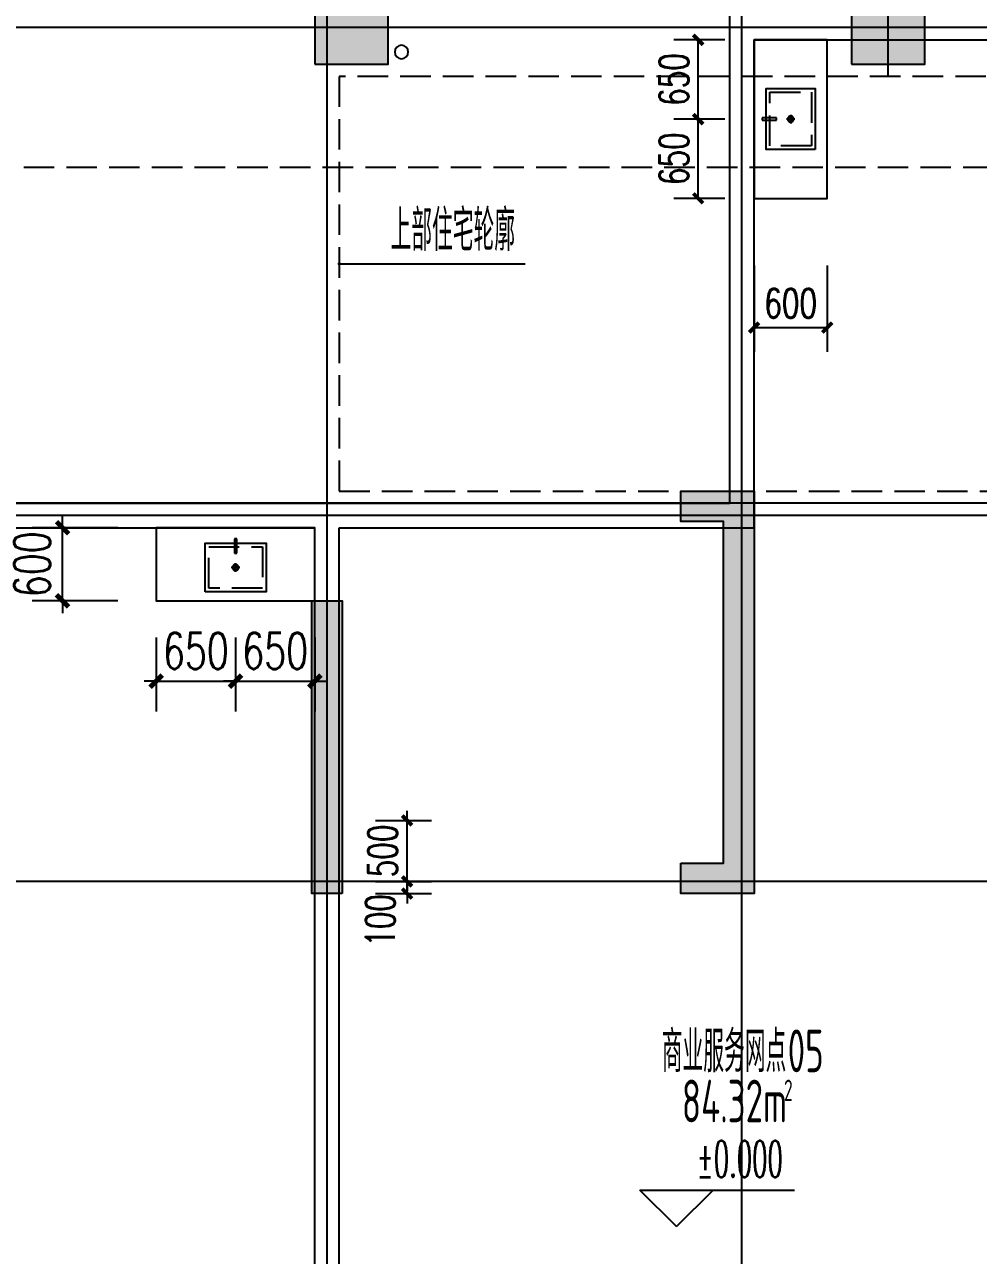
# Model space of a CAD drawing. Extents: x -59851 to 653804, y -249523 to 437614.
# Drawn here: x -39793 to -31975, y 199722 to 209813 of the extents above; entities that cross this region are included whole.
import ezdxf

# ---------------------------------------------------------------- set-up
doc = ezdxf.new("R2010")
doc.units = 0
doc.header["$LTSCALE"] = 1000
doc.header["$MEASUREMENT"] = 0
doc.linetypes.add('DASH', pattern=[0.35, 0.25, -0.1])
for name, color, linetype in [('_S-YS(雨水管)', 3, 'Continuous'), ('A-Lvtry（卫生间）', 5, 'Continuous'), ('A-ROOF', 7, 'Continuous'), ('A-第三道尺寸线', 105, 'Continuous'), ('DIM_ELEV', 3, 'Continuous'), ('DIM_LEAD', 3, 'Continuous'), ('DIM_SYMB', 3, 'Continuous'), ('DOTE', 16, 'Continuous'), ('LVTRY', 5, 'Continuous'), ('PUB_HATCH', 8, 'Continuous'), ('PUB_TEXT', 7, 'Continuous'), ('WALL', 2, 'Continuous'), ('剪力墙', 6, 'Continuous')]:
    doc.layers.add(name, color=color, linetype=linetype)
doc.styles.add('_TCH_DIM', font='SIMPLEX.shx', dxfattribs={"width": 0.7, "bigfont": 'GBCBIG.shx'})
doc.styles.add('_TCH_DIM_T3', font='SIMPLEX.shx', dxfattribs={"width": 0.705882, "bigfont": 'GBCBIG.shx'})
doc.styles.get("Standard").update_dxf_attribs({"font": 'gbenor.shx', "width": 0.7, "bigfont": 'gbcbig.shx'})
doc.dimstyles.new('_TCH_ARCH&&100', dxfattribs={"dimtxt": 297.5, "dimasz": 100, "dimexe": 250, "dimexo": 300, "dimgap": 100, "dimtad": 1, "dimdec": 0, "dimzin": 0, "dimdsep": 46, "dimtxsty": '_TCH_DIM_T3', "dimblk": 'ARCHTICK', "dimcen": 0.09, "dimclrt": 7, "dimazin": 2, "dimtfac": 1, "dimtdec": 0, "dimtix": 1, "dimtmove": 2, "dimatfit": 3, "dimfxl": 0, "dimtolj": 1, "dimtzin": 0, "dimarcsym": 0})
doc.dimstyles.new('_TCH_ARCH&&80', dxfattribs={"dimtxt": 238, "dimasz": 80, "dimexe": 200, "dimexo": 240, "dimgap": 80, "dimtad": 1, "dimdec": 0, "dimzin": 0, "dimdsep": 46, "dimtxsty": '_TCH_DIM_T3', "dimblk": 'ARCHTICK', "dimcen": 0.09, "dimclrt": 7, "dimazin": 2, "dimtfac": 1, "dimtdec": 0, "dimtix": 1, "dimtmove": 2, "dimatfit": 3, "dimfxl": 0, "dimtolj": 1, "dimtzin": 0, "dimarcsym": 0})

# ---------------------------------------------------------------- blocks, each defined once
blk = doc.blocks.new('zzlk0330')
at = {"layer": 'A-ROOF', "linetype": 'DASH'}
blk.add_lwpolyline([(-37214, 149988), (-37214, 146588), (-31814, 146588), (-31814, 146788), (-31214, 146788), (-31214, 143488), (-30614, 143488), (-30614, 144088), (-30414, 144088), (-30414, 143488), (-29814, 143488), (-29814, 146788), (-29214, 146788), (-29214, 146588), (-25564, 146588), (-25564, 148188), (-22114, 148188), (-22114, 149988)], close=True, dxfattribs=at)
blk = doc.blocks.new('A$C2778355F')
at = {"linetype": 'DASH'}
for p, q in [((165, 250), (235, 250)), ((200, 285), (200, 215))]:
    blk.add_line(p, q, dxfattribs=at)
at = {"linetype": 'ByBlock'}
blk.add_lwpolyline([(0, 0), (400, 0), (400, 500), (0, 500)], close=True, dxfattribs=at)
at = {"linetype": 'DASH'}
for points in [[(30, 30), (370, 30), (370, 470), (30, 470)], [(317, 260), (435, 260), (435, 240), (317, 240)]]:
    blk.add_lwpolyline(points, close=True, dxfattribs=at)
for radius in [25, 20]:
    blk.add_circle((200, 250), radius, dxfattribs=at)
blk = doc.blocks.new('shoucengjianliqiang0505')
at = {"layer": 'PUB_HATCH'}
h = blk.add_hatch(color=256, dxfattribs=at)
h.dxf.hatch_style = 1
h.paths.add_polyline_path([(-14848, 486544), (-14448, 486544), (-14448, 486144), (-14848, 486144)])
h.paths.add_polyline_path([(-8748, 486544), (-8348, 486544), (-8348, 486144), (-8748, 486144)])
h.paths.add_polyline_path([(-8748, 490544), (-8348, 490544), (-8348, 490144), (-8748, 490144)])
h.paths.add_polyline_path([(-14848, 490544), (-14448, 490544), (-14448, 490144), (-14848, 490144)])
h.paths.add_polyline_path([(-14848, 482144), (-14448, 482144), (-14448, 481744), (-14848, 481744)])
h.paths.add_polyline_path([(-8748, 482144), (-8348, 482144), (-8348, 481744), (-8748, 481744)])
h.paths.add_polyline_path([(-46848, 497944), (-46448, 497944), (-46448, 497544), (-46848, 497544)])
h.paths.add_polyline_path([(-46848, 501744), (-46448, 501744), (-46448, 501344), (-46848, 501344)])
h.paths.add_polyline_path([(-53548, 501742), (-53148, 501742), (-53148, 501342), (-53548, 501342)])
h.paths.add_polyline_path([(-63048, 504094), (-63048, 504344), (-63648, 504344), (-63648, 502544), (-63848, 502544), (-63848, 502294), (-63398, 502294), (-63398, 504094)])
h.paths.add_polyline_path([(-37148, 500844), (-35548, 500844), (-35548, 497944), (-37148, 497944), (-37148, 498144), (-35748, 498144), (-35748, 500644), (-37148, 500644)])
h.paths.add_polyline_path([(-29698, 483744), (-29698, 484994), (-29448, 484994), (-29448, 483344), (-30048, 483344), (-30048, 483744)])
h.paths.add_polyline_path([(-33048, 484994), (-32798, 484994), (-32798, 483744), (-32448, 483744), (-32448, 483344), (-33048, 483344)])
h.paths.add_polyline_path([(-36498, 483744), (-36498, 484994), (-36248, 484994), (-36248, 483344), (-36848, 483344), (-36848, 483744)])
h.paths.add_polyline_path([(-43248, 484994), (-42998, 484994), (-42998, 483744), (-42648, 483744), (-42648, 483344), (-43248, 483344)])
h.paths.add_polyline_path([(-50098, 483744), (-50098, 484994), (-49848, 484994), (-49848, 483344), (-50448, 483344), (-50448, 483744)])
h.paths.add_polyline_path([(-56848, 484994), (-56598, 484994), (-56598, 483744), (-56248, 483744), (-56248, 483344), (-56848, 483344)])
h.paths.add_polyline_path([(-63698, 485844), (-63448, 485844), (-63448, 483344), (-64048, 483344), (-64048, 483744), (-63698, 483744)])
h.paths.add_polyline_path([(-54648, 492144), (-54048, 492144), (-54048, 492544), (-54648, 492544)])
h.paths.add_polyline_path([(-52648, 492544), (-52048, 492544), (-52048, 492144), (-52648, 492144)])
h.paths.add_polyline_path([(-39048, 492544), (-38448, 492544), (-38448, 492144), (-39048, 492144)])
h.paths.add_polyline_path([(-45348, 495844), (-44748, 495844), (-44748, 496244), (-45348, 496244)])
h.paths.add_polyline_path([(-55848, 497944), (-55248, 497944), (-55248, 497544), (-55848, 497544)])
h.paths.add_polyline_path([(-55848, 495844), (-55248, 495844), (-55248, 496244), (-55848, 496244)])
h.paths.add_polyline_path([(-60248, 495844), (-59648, 495844), (-59648, 496244), (-60248, 496244)])
h.paths.add_polyline_path([(-21248, 500844), (-21248, 499444), (-21498, 499444), (-21498, 499844), (-21848, 499844), (-21848, 500094), (-21498, 500094), (-21498, 500844)])
h.paths.add_polyline_path([(-42948, 497544), (-42548, 497544), (-42548, 498144), (-42748, 498144), (-42748, 500644), (-42148, 500644), (-42148, 500844), (-42948, 500844), (-42948, 497944)])
h.paths.add_polyline_path([(-21248, 496144), (-21248, 496744), (-21498, 496744), (-21498, 496394), (-22898, 496394), (-22898, 496144), (-22098, 496144), (-22098, 496044), (-21848, 496044), (-21848, 496144)])
h.paths.add_polyline_path([(-30848, 497544), (-30848, 497944), (-32298, 497944), (-32298, 498144), (-30648, 498144), (-30648, 497744), (-30248, 497744), (-30248, 497544)])
h.paths.add_polyline_path([(-18848, 489094), (-18848, 487444), (-19098, 487444), (-19098, 487994), (-19448, 487994), (-19448, 488244), (-19098, 488244), (-19098, 489094)])
h.paths.add_polyline_path([(-60023, 489044), (-60273, 489044), (-60273, 491444), (-60023, 491444), (-60023, 489244)])
h.paths.add_polyline_path([(-28348, 499194), (-28348, 497544), (-28748, 497544), (-28748, 497744), (-28548, 497744), (-28548, 499194)])
h.paths.add_polyline_path([(-41148, 492344), (-40448, 492344), (-40448, 490694), (-40698, 490694), (-40698, 492094), (-41148, 492094)])
h.paths.add_polyline_path([(-30848, 500644), (-31348, 500644), (-31348, 503644), (-28348, 503644), (-28348, 501444), (-28708, 501444), (-28708, 501644), (-28548, 501644), (-28548, 503444), (-31148, 503444), (-31148, 501644), (-30748, 501644), (-30748, 501444), (-31148, 501444), (-31148, 500944), (-30648, 500944), (-30648, 500644)])
h.paths.add_polyline_path([(-42948, 495544), (-42948, 496244), (-40448, 496244), (-40448, 493744), (-42948, 493744), (-42948, 494444), (-42748, 494444), (-42748, 493944), (-40648, 493944), (-40648, 496044), (-42748, 496044), (-42748, 495544)])
h.paths.add_polyline_path([(-21248, 502644), (-21248, 503644), (-22898, 503644), (-22898, 503394), (-21498, 503394), (-21498, 502644)])
h.paths.add_polyline_path([(-22748, 492144), (-23248, 492144), (-23248, 490494), (-22998, 490494), (-22998, 491894), (-22748, 491894)])
h.paths.add_polyline_path([(-22673, 488244), (-22423, 488244), (-22423, 485744), (-22673, 485744), (-22673, 488044)])
h.paths.add_polyline_path([(-21848, 493644), (-21848, 493044), (-23498, 493044), (-23498, 493294), (-22098, 493294), (-22098, 493644)])
h.paths.add_polyline_path([(-18848, 491544), (-18848, 492144), (-20498, 492144), (-20498, 491894), (-19098, 491894), (-19098, 491544)])
h.paths.add_polyline_path([(-18848, 482444), (-18848, 481744), (-20498, 481744), (-20498, 481994), (-19098, 481994), (-19098, 482444)])
h.paths.add_polyline_path([(-22048, 481744), (-22498, 481744), (-22698, 481744), (-22698, 483344), (-23048, 483344), (-23048, 483594), (-22448, 483594), (-22448, 481994), (-22048, 481994)])
h.paths.add_polyline_path([(-26798, 490844), (-26048, 490844), (-26048, 489044), (-26298, 489044), (-26298, 490594), (-26798, 490594)])
h.paths.add_polyline_path([(-32448, 490844), (-33048, 490844), (-33048, 489044), (-32798, 489044), (-32798, 490594), (-32448, 490594)])
h.paths.add_polyline_path([(-35848, 489294), (-36198, 489294), (-36198, 492094), (-35848, 492094), (-35848, 492344), (-36448, 492344), (-36448, 489044), (-36198, 489044), (-35848, 489044)])
h.paths.add_polyline_path([(-39873, 489244), (-39623, 489244), (-39623, 486544), (-39873, 486544), (-39873, 489044)])
h.paths.add_polyline_path([(-43648, 489294), (-43298, 489294), (-43298, 492094), (-43798, 492094), (-43798, 492344), (-43048, 492344), (-43048, 489044), (-43298, 489044), (-43648, 489044)])
h.paths.add_polyline_path([(-46673, 492344), (-46423, 492344), (-46423, 489044), (-46673, 489044), (-46673, 492144)])
h.paths.add_polyline_path([(-53473, 489244), (-53223, 489244), (-53223, 486544), (-53473, 486544), (-53473, 489044)])
h.paths.add_polyline_path([(-49448, 489294), (-49798, 489294), (-49798, 492094), (-49298, 492094), (-49298, 492344), (-50048, 492344), (-50048, 489044), (-49798, 489044), (-49448, 489044)])
h.paths.add_polyline_path([(-57248, 489294), (-56898, 489294), (-56898, 492094), (-57248, 492094), (-57248, 492344), (-56648, 492344), (-56648, 489044), (-56898, 489044), (-57248, 489044)])
h.paths.add_polyline_path([(-60048, 498644), (-60048, 497544), (-62548, 497544), (-62548, 497794), (-60298, 497794), (-60298, 498644)])
h.paths.add_polyline_path([(-60048, 503544), (-60048, 504344), (-61698, 504344), (-61698, 504094), (-60298, 504094), (-60298, 503544)])
h.paths.add_polyline_path([(-67048, 491344), (-67048, 492244), (-64848, 492244), (-64848, 491994), (-66798, 491994), (-66798, 491344)])
h.paths.add_polyline_path([(-66448, 502544), (-67048, 502544), (-67048, 499894), (-66798, 499894), (-66798, 502294), (-66448, 502294)])
h.paths.add_polyline_path([(-66448, 483344), (-67048, 483344), (-67048, 485844), (-66798, 485844), (-66798, 483744), (-66448, 483744)])
edge = h.paths.add_edge_path()
edge.add_line((-26248, 494694), (-26248, 492344))
edge.add_line((-26248, 492344), (-26948, 492344))
edge.add_line((-26948, 492344), (-26948, 492144))
edge.add_line((-26948, 492144), (-26048, 492144))
edge.add_line((-26048, 492144), (-26048, 494694))
edge.add_line((-26248, 494694), (-26248, 495094))
edge = h.paths.add_edge_path()
edge.add_line((-26448, 483344), (-26448, 483594))
edge.add_line((-26448, 483594), (-26273, 483594))
edge.add_line((-26273, 483594), (-26273, 484994))
edge.add_line((-26273, 484994), (-26023, 484994))
edge.add_line((-26023, 484994), (-26023, 483594))
edge.add_line((-26023, 483594), (-25848, 483594))
edge.add_line((-25848, 483594), (-25848, 483344))
edge.add_line((-25848, 483344), (-26448, 483344))
edge.add_line((-26448, 483344), (-26048, 483344))
edge = h.paths.add_edge_path()
edge.add_line((-40048, 483344), (-40048, 483744))
edge.add_line((-40048, 483744), (-39873, 483744))
edge.add_line((-39873, 483744), (-39873, 484994))
edge.add_line((-39873, 484994), (-39623, 484994))
edge.add_line((-39623, 484994), (-39623, 483744))
edge.add_line((-39623, 483744), (-39448, 483744))
edge.add_line((-39448, 483744), (-39448, 483344))
edge.add_line((-39448, 483344), (-40048, 483344))
edge.add_line((-40048, 483344), (-39648, 483344))
edge = h.paths.add_edge_path()
edge.add_line((-46848, 483344), (-46848, 483594))
edge.add_line((-46848, 483594), (-46673, 483594))
edge.add_line((-46673, 483594), (-46673, 484994))
edge.add_line((-46673, 484994), (-46423, 484994))
edge.add_line((-46423, 484994), (-46423, 483594))
edge.add_line((-46423, 483594), (-46248, 483594))
edge.add_line((-46248, 483594), (-46248, 483344))
edge.add_line((-46248, 483344), (-46848, 483344))
edge.add_line((-46848, 483344), (-46448, 483344))
edge = h.paths.add_edge_path()
edge.add_line((-53648, 483344), (-53648, 483744))
edge.add_line((-53648, 483744), (-53473, 483744))
edge.add_line((-53473, 483744), (-53473, 484994))
edge.add_line((-53473, 484994), (-53223, 484994))
edge.add_line((-53223, 484994), (-53223, 483744))
edge.add_line((-53223, 483744), (-53048, 483744))
edge.add_line((-53048, 483744), (-53048, 483344))
edge.add_line((-53048, 483344), (-53648, 483344))
edge.add_line((-53648, 483344), (-53248, 483344))
edge = h.paths.add_edge_path()
edge.add_line((-60448, 483344), (-60448, 483594))
edge.add_line((-60448, 483594), (-60273, 483594))
edge.add_line((-60273, 483594), (-60273, 484994))
edge.add_line((-60273, 484994), (-60023, 484994))
edge.add_line((-60023, 484994), (-60023, 483594))
edge.add_line((-60023, 483594), (-59848, 483594))
edge.add_line((-59848, 483594), (-59848, 483344))
edge.add_line((-59848, 483344), (-60448, 483344))
edge.add_line((-60448, 483344), (-60048, 483344))
at = {"layer": '剪力墙', "color": 6, "linetype": 'Continuous'}
for points in [[(-60248, 495844), (-59648, 495844), (-59648, 496244), (-60248, 496244)], [(-55848, 495844), (-55248, 495844), (-55248, 496244), (-55848, 496244)], [(-57248, 489294), (-56898, 489294), (-56898, 492094), (-57248, 492094), (-57248, 492344), (-56648, 492344), (-56648, 489044), (-56898, 489044), (-57248, 489044)], [(-60023, 489044), (-60273, 489044), (-60273, 491444), (-60023, 491444), (-60023, 489244)]]:
    blk.add_lwpolyline(points, close=True, dxfattribs=at)
for points in [[(-60048, 495844), (-60048, 495844)], [(-55648, 495844), (-55648, 495844)], [(-60023, 489244), (-60023, 489244)]]:
    blk.add_lwpolyline(points, dxfattribs=at)
blk = doc.blocks.new('_ArchTick')
at = {"color": 0, "linetype": 'ByBlock', "const_width": 0.4}
blk.add_lwpolyline([(-0.5, -0.5), (0.5, 0.5)], dxfattribs=at)
blk = doc.blocks.new('*D2852')
at = {"layer": 'A-第三道尺寸线', "color": 0, "lineweight": -2, "transparency": 16777216}
for p, q in [((-36658, 202788), (-36658, 202868)), ((-36916, 202788), (-36458, 202788)), ((-36658, 202688), (-36658, 202788)), ((-36916, 202688), (-36458, 202688)), ((-36658, 202688), (-36658, 202608))]:
    blk.add_line(p, q, dxfattribs=at)
at = {"layer": 'Defpoints', "color": 0, "transparency": 16777216}
for p in [(-37156, 202788), (-36658, 202788), (-37156, 202688)]:
    blk.add_point(p, dxfattribs=at)
at = {"layer": 'A-第三道尺寸线', "color": 0, "lineweight": -2, "transparency": 16777216, "xscale": 80, "yscale": 80, "zscale": 80}
for p, rotation in [((-36658, 202788), 270), ((-36658, 202688), 90)]:
    blk.add_blockref('_ArchTick', p, dxfattribs=dict(at, rotation=rotation))
at = {"layer": 'A-第三道尺寸线', "color": 7, "transparency": 16777216, "insert": (-36878, 202468), "char_height": 238, "attachment_point": 5, "rotation": 90, "style": '_TCH_DIM_T3'}
blk.add_mtext('\\A1;100', dxfattribs=at)
blk = doc.blocks.new('*D2853')
at = {"layer": 'A-第三道尺寸线', "color": 0, "lineweight": -2, "transparency": 16777216}
for p, q in [((-36658, 203288), (-36658, 203368)), ((-36916, 203288), (-36458, 203288)), ((-36658, 202788), (-36658, 203288)), ((-36916, 202788), (-36458, 202788)), ((-36658, 202788), (-36658, 202708))]:
    blk.add_line(p, q, dxfattribs=at)
at = {"layer": 'Defpoints', "color": 0, "transparency": 16777216}
for p in [(-37156, 203288), (-36658, 203288), (-37156, 202788)]:
    blk.add_point(p, dxfattribs=at)
at = {"layer": 'A-第三道尺寸线', "color": 0, "lineweight": -2, "transparency": 16777216, "xscale": 80, "yscale": 80, "zscale": 80}
for p, rotation in [((-36658, 203288), 270), ((-36658, 202788), 90)]:
    blk.add_blockref('_ArchTick', p, dxfattribs=dict(at, rotation=rotation))
at = {"layer": 'A-第三道尺寸线', "color": 7, "transparency": 16777216, "insert": (-36857, 203038), "char_height": 238, "attachment_point": 5, "rotation": 90, "style": '_TCH_DIM_T3'}
blk.add_mtext('\\A1;500', dxfattribs=at)
blk = doc.blocks.new('*D2854')
at = {"layer": 'A-第三道尺寸线', "color": 0, "lineweight": -2, "transparency": 16777216}
for p, q in [((-34054, 209688), (-34472, 209688)), ((-34272, 209038), (-34272, 209688)), ((-34054, 209038), (-34472, 209038))]:
    blk.add_line(p, q, dxfattribs=at)
at = {"layer": 'Defpoints', "color": 0, "transparency": 16777216}
for p in [(-34272, 209688), (-33814, 209688), (-33814, 209038)]:
    blk.add_point(p, dxfattribs=at)
at = {"layer": 'A-第三道尺寸线', "color": 0, "lineweight": -2, "transparency": 16777216, "xscale": 80, "yscale": 80, "zscale": 80}
for p, rotation in [((-34272, 209688), 90), ((-34272, 209038), 270)]:
    blk.add_blockref('_ArchTick', p, dxfattribs=dict(at, rotation=rotation))
at = {"layer": 'A-第三道尺寸线', "color": 7, "transparency": 16777216, "insert": (-34471, 209363), "char_height": 238, "attachment_point": 5, "rotation": 90, "style": '_TCH_DIM_T3'}
blk.add_mtext('\\A1;650', dxfattribs=at)
blk = doc.blocks.new('*D2855')
at = {"layer": 'A-第三道尺寸线', "color": 0, "lineweight": -2, "transparency": 16777216}
for p, q in [((-34054, 209038), (-34472, 209038)), ((-34272, 208388), (-34272, 209038)), ((-34054, 208388), (-34472, 208388))]:
    blk.add_line(p, q, dxfattribs=at)
at = {"layer": 'Defpoints', "color": 0, "transparency": 16777216}
for p in [(-34272, 209038), (-33814, 209038), (-33814, 208388)]:
    blk.add_point(p, dxfattribs=at)
at = {"layer": 'A-第三道尺寸线', "color": 0, "lineweight": -2, "transparency": 16777216, "xscale": 80, "yscale": 80, "zscale": 80}
for p, rotation in [((-34272, 209038), 90), ((-34272, 208388), 270)]:
    blk.add_blockref('_ArchTick', p, dxfattribs=dict(at, rotation=rotation))
at = {"layer": 'A-第三道尺寸线', "color": 7, "transparency": 16777216, "insert": (-34471, 208713), "char_height": 238, "attachment_point": 5, "rotation": 90, "style": '_TCH_DIM_T3'}
blk.add_mtext('\\A1;650', dxfattribs=at)
blk = doc.blocks.new('*D2862')
at = {"layer": 'A-第三道尺寸线', "color": 0, "lineweight": -2, "transparency": 16777216}
for p, q in [((-33814, 207837), (-33814, 207129)), ((-33214, 207837), (-33214, 207129)), ((-33814, 207329), (-33214, 207329))]:
    blk.add_line(p, q, dxfattribs=at)
at = {"layer": 'Defpoints', "color": 0, "transparency": 16777216}
for p in [(-33814, 208077), (-33214, 208077), (-33214, 207329)]:
    blk.add_point(p, dxfattribs=at)
at = {"layer": 'A-第三道尺寸线', "color": 0, "lineweight": -2, "transparency": 16777216, "xscale": 80, "yscale": 80, "zscale": 80, "rotation": 180}
blk.add_blockref('_ArchTick', (-33814, 207329), dxfattribs=at)
at = {"layer": 'A-第三道尺寸线', "color": 0, "lineweight": -2, "transparency": 16777216, "xscale": 80, "yscale": 80, "zscale": 80}
blk.add_blockref('_ArchTick', (-33214, 207329), dxfattribs=at)
at = {"layer": 'A-第三道尺寸线', "color": 7, "transparency": 16777216, "insert": (-33514, 207528), "char_height": 238, "attachment_point": 5, "style": '_TCH_DIM_T3'}
blk.add_mtext('\\A1;600', dxfattribs=at)
blk = doc.blocks.new('roofzhouxian')
at = {"layer": 'DOTE'}
for p, q in [((-41192, -309503), (-41192, -279124)), ((-37792, -309503), (-37792, -279124)), ((-36592, -291695), (-36592, -279124)), ((-23892, -291295), (-49367, -291295)), ((-7192, -295195), (-49367, -295195)), ((11694, -295295), (-49367, -295295)), ((11694, -298295), (-49367, -298295))]:
    blk.add_line(p, q, dxfattribs=at)
blk = doc.blocks.new('*D3562')
at = {"layer": 'A-第三道尺寸线', "color": 0, "lineweight": -2, "transparency": 16777216}
for p, q in [((-38714, 204788), (-38714, 204180)), ((-38064, 204788), (-38064, 204180)), ((-38714, 204430), (-38814, 204430)), ((-38714, 204430), (-38064, 204430)), ((-38064, 204430), (-37964, 204430))]:
    blk.add_line(p, q, dxfattribs=at)
at = {"layer": 'Defpoints', "color": 0, "transparency": 16777216}
for p in [(-38714, 205088), (-38064, 205088), (-38064, 204430)]:
    blk.add_point(p, dxfattribs=at)
at = {"layer": 'A-第三道尺寸线', "color": 0, "lineweight": -2, "transparency": 16777216, "xscale": 100, "yscale": 100, "zscale": 100}
blk.add_blockref('_ArchTick', (-38714, 204430), dxfattribs=at)
at = {"layer": 'A-第三道尺寸线', "color": 0, "lineweight": -2, "transparency": 16777216, "xscale": 100, "yscale": 100, "zscale": 100, "rotation": 180}
blk.add_blockref('_ArchTick', (-38064, 204430), dxfattribs=at)
at = {"layer": 'A-第三道尺寸线', "color": 7, "transparency": 16777216, "insert": (-38389, 204678), "char_height": 297.5, "attachment_point": 5, "style": '_TCH_DIM_T3'}
blk.add_mtext('\\A1;650', dxfattribs=at)
blk = doc.blocks.new('*D3563')
at = {"layer": 'A-第三道尺寸线', "color": 0, "lineweight": -2, "transparency": 16777216}
for p, q in [((-38064, 204788), (-38064, 204180)), ((-37414, 204788), (-37414, 204180)), ((-38064, 204430), (-38164, 204430)), ((-38064, 204430), (-37414, 204430)), ((-37414, 204430), (-37314, 204430))]:
    blk.add_line(p, q, dxfattribs=at)
at = {"layer": 'Defpoints', "color": 0, "transparency": 16777216}
for p in [(-38064, 205088), (-37414, 205088), (-37414, 204430)]:
    blk.add_point(p, dxfattribs=at)
at = {"layer": 'A-第三道尺寸线', "color": 0, "lineweight": -2, "transparency": 16777216, "xscale": 100, "yscale": 100, "zscale": 100}
blk.add_blockref('_ArchTick', (-38064, 204430), dxfattribs=at)
at = {"layer": 'A-第三道尺寸线', "color": 0, "lineweight": -2, "transparency": 16777216, "xscale": 100, "yscale": 100, "zscale": 100, "rotation": 180}
blk.add_blockref('_ArchTick', (-37414, 204430), dxfattribs=at)
at = {"layer": 'A-第三道尺寸线', "color": 7, "transparency": 16777216, "insert": (-37739, 204678), "char_height": 297.5, "attachment_point": 5, "style": '_TCH_DIM_T3'}
blk.add_mtext('\\A1;650', dxfattribs=at)
blk = doc.blocks.new('*D3564')
at = {"layer": 'A-第三道尺寸线', "color": 0, "lineweight": -2, "transparency": 16777216}
for p, q in [((-39482, 205688), (-39482, 205788)), ((-39028, 205688), (-39732, 205688)), ((-39482, 205088), (-39482, 205688)), ((-39028, 205088), (-39732, 205088)), ((-39482, 205088), (-39482, 204988))]:
    blk.add_line(p, q, dxfattribs=at)
at = {"layer": 'Defpoints', "color": 0, "transparency": 16777216}
for p in [(-39482, 205688), (-38728, 205688), (-38728, 205088)]:
    blk.add_point(p, dxfattribs=at)
at = {"layer": 'A-第三道尺寸线', "color": 0, "lineweight": -2, "transparency": 16777216, "xscale": 100, "yscale": 100, "zscale": 100}
for p, rotation in [((-39482, 205688), 270), ((-39482, 205088), 90)]:
    blk.add_blockref('_ArchTick', p, dxfattribs=dict(at, rotation=rotation))
at = {"layer": 'A-第三道尺寸线', "color": 7, "transparency": 16777216, "insert": (-39731, 205388), "char_height": 297.5, "attachment_point": 5, "rotation": 90, "style": '_TCH_DIM_T3'}
blk.add_mtext('\\A1;600', dxfattribs=at)

msp = doc.modelspace()

# ---------------------------------------------------------------- linework, layer by layer
at = {"layer": '_S-YS(雨水管)'}
msp.add_lwpolyline([(-36703.7, 209643.3, 1), (-36703.7, 209533.3, 1)], format="xyb", close=True, dxfattribs=at)
at = {"layer": 'A-Lvtry（卫生间）'}
for points in [[(-33213.7, 209688.3), (-33813.7, 209688.3), (-33813.7, 208388.3), (-33213.7, 208388.3)], [(-37413.7, 205088.3), (-37413.7, 205688.3), (-38713.7, 205688.3), (-38713.7, 205088.3)]]:
    msp.add_lwpolyline(points, close=True, dxfattribs=at)
at = {"layer": 'DIM_ELEV'}
for p, q in [((-34449.3, 199958), (-34749.3, 200258)), ((-34749.3, 200258), (-33483.3, 200258)), ((-34449.3, 199958), (-34149.3, 200258))]:
    msp.add_line(p, q, dxfattribs=at)
at = {"layer": 'DIM_LEAD'}
for p, q in [((-37213.7, 207851.5), (-36947, 207851.5)), ((-36947, 207851.5), (-35690.5, 207851.5))]:
    msp.add_line(p, q, dxfattribs=at)
at = {"layer": 'DIM_LEAD', "const_width": 13.3}
msp.add_lwpolyline([(-37220.4, 207851.5, 1), (-37207, 207851.5, 1)], format="xyb", close=True, dxfattribs=at)
at = {"layer": 'DIM_SYMB', "linetype": 'DASH'}
msp.add_lwpolyline([(-45400, 208643.5), (4300.5, 208643.5)], dxfattribs=at)
at = {"layer": 'WALL'}
for p, q in [((-34013.7, 209788.3), (-34013.7, 211188.3)), ((-34013.7, 205888.3), (-34013.7, 209788.3)), ((-33813.7, 205688.3), (-33813.7, 209688.3)), ((-33813.7, 209688.3), (-30613.7, 209688.3)), ((-44013.7, 205888.3), (-37313.7, 205888.3)), ((-37313.7, 205888.3), (-34013.7, 205888.3)), ((-44013.7, 205688.3), (-37413.7, 205688.3)), ((-37413.7, 195588.3), (-37413.7, 205688.3)), ((-37213.7, 205688.3), (-33813.7, 205688.3)), ((-37213.7, 195588.3), (-37213.7, 205688.3))]:
    msp.add_line(p, q, dxfattribs=at)

# ---------------------------------------------------------------- block references
for name, p in [('roofzhouxian', (3878.4, 501083)), ('zzlk0330', (0, 59400)), ('shoucengjianliqiang0505', (22833.8, -286355.2))]:
    msp.add_blockref(name, p)
at = {"layer": 'LVTRY', "color": 5, "linetype": 'ByBlock', "extrusion": (0, 0, -1), "zscale": -1}
msp.add_blockref('A$C2778355F', (33313.7, 208788.3), dxfattribs=at)
at = {"layer": 'LVTRY', "color": 5, "linetype": 'ByBlock', "xscale": -1, "rotation": 270}
msp.add_blockref('A$C2778355F', (-38313.7, 205161.7), dxfattribs=at)

# ---------------------------------------------------------------- texts
at = {"layer": 'PUB_TEXT', "style": '_TCH_DIM'}
for s, height, width, p in [('上部住宅轮廓', 337.59, 0.7, (-36793.7, 207956.5)), ('%%P0.000', 297.5, 0.494118, (-34283.3, 200363))]:
    msp.add_text(s, height=height, dxfattribs=dict(at, width=width)).set_placement(p)
at = {"layer": 'PUB_TEXT', "width": 0.7}
for s, height, p in [('商业服务网点', 337.59, (-34570.6, 201223.8)), ('05', 350, (-33538.4, 201223.8)), ('84.32m', 350, (-34406, 200812.6)), ('2', 175, (-33568.9, 200987.6))]:
    msp.add_text(s, height=height, dxfattribs=at).set_placement(p)

# ---------------------------------------------------------------- dimensions: what is measured, and where the dimension line sits
at = {"layer": 'A-第三道尺寸线'}
for p1, p2, distance, dimstyle, picture, middle in [((-33813.7, 209038.3), (-33813.7, 209688.3), 458.6, '_TCH_ARCH&&80', '*D2854', (-34471.3, 209363.3)), ((-33813.7, 208388.3), (-33813.7, 209038.3), 458.6, '_TCH_ARCH&&80', '*D2855', (-34471.3, 208713.3)), ((-33813.7, 208077.1), (-33213.7, 208077.1), -748.2, '_TCH_ARCH&&80', '*D2862', (-33513.7, 207527.9)), ((-38728.2, 205088.3), (-38728.2, 205688.3), 753.8, '_TCH_ARCH&&100', '*D3564', (-39730.8, 205388.3)), ((-38713.7, 205088.3), (-38063.7, 205088.3), -658.8, '_TCH_ARCH&&100', '*D3562', (-38388.7, 204678.2)), ((-38063.7, 205088.3), (-37413.7, 205088.3), -658.8, '_TCH_ARCH&&100', '*D3563', (-37738.7, 204678.2)), ((-37156.3, 202788.3), (-37156.3, 203288.3), -498.6, '_TCH_ARCH&&80', '*D2853', (-36856.8, 203038.3))]:
    dim = msp.add_aligned_dim(p1=p1, p2=p2, distance=distance, dimstyle=dimstyle, dxfattribs=at)
    dim.commit()
    dim.dimension.update_dxf_attribs({"geometry": picture, "text_midpoint": middle})
dim = msp.add_linear_dim(base=(-36657.8, 202788.3), p1=(-37156.3, 202688.3), p2=(-37156.3, 202788.3), angle=90, dimstyle='_TCH_ARCH&&80', dxfattribs=at)
dim.commit()
dim.dimension.update_dxf_attribs({"geometry": '*D2852', "text_midpoint": (-36877.8, 202468.3), "dimtype": 161})

doc.saveas('drawing.dxf')
